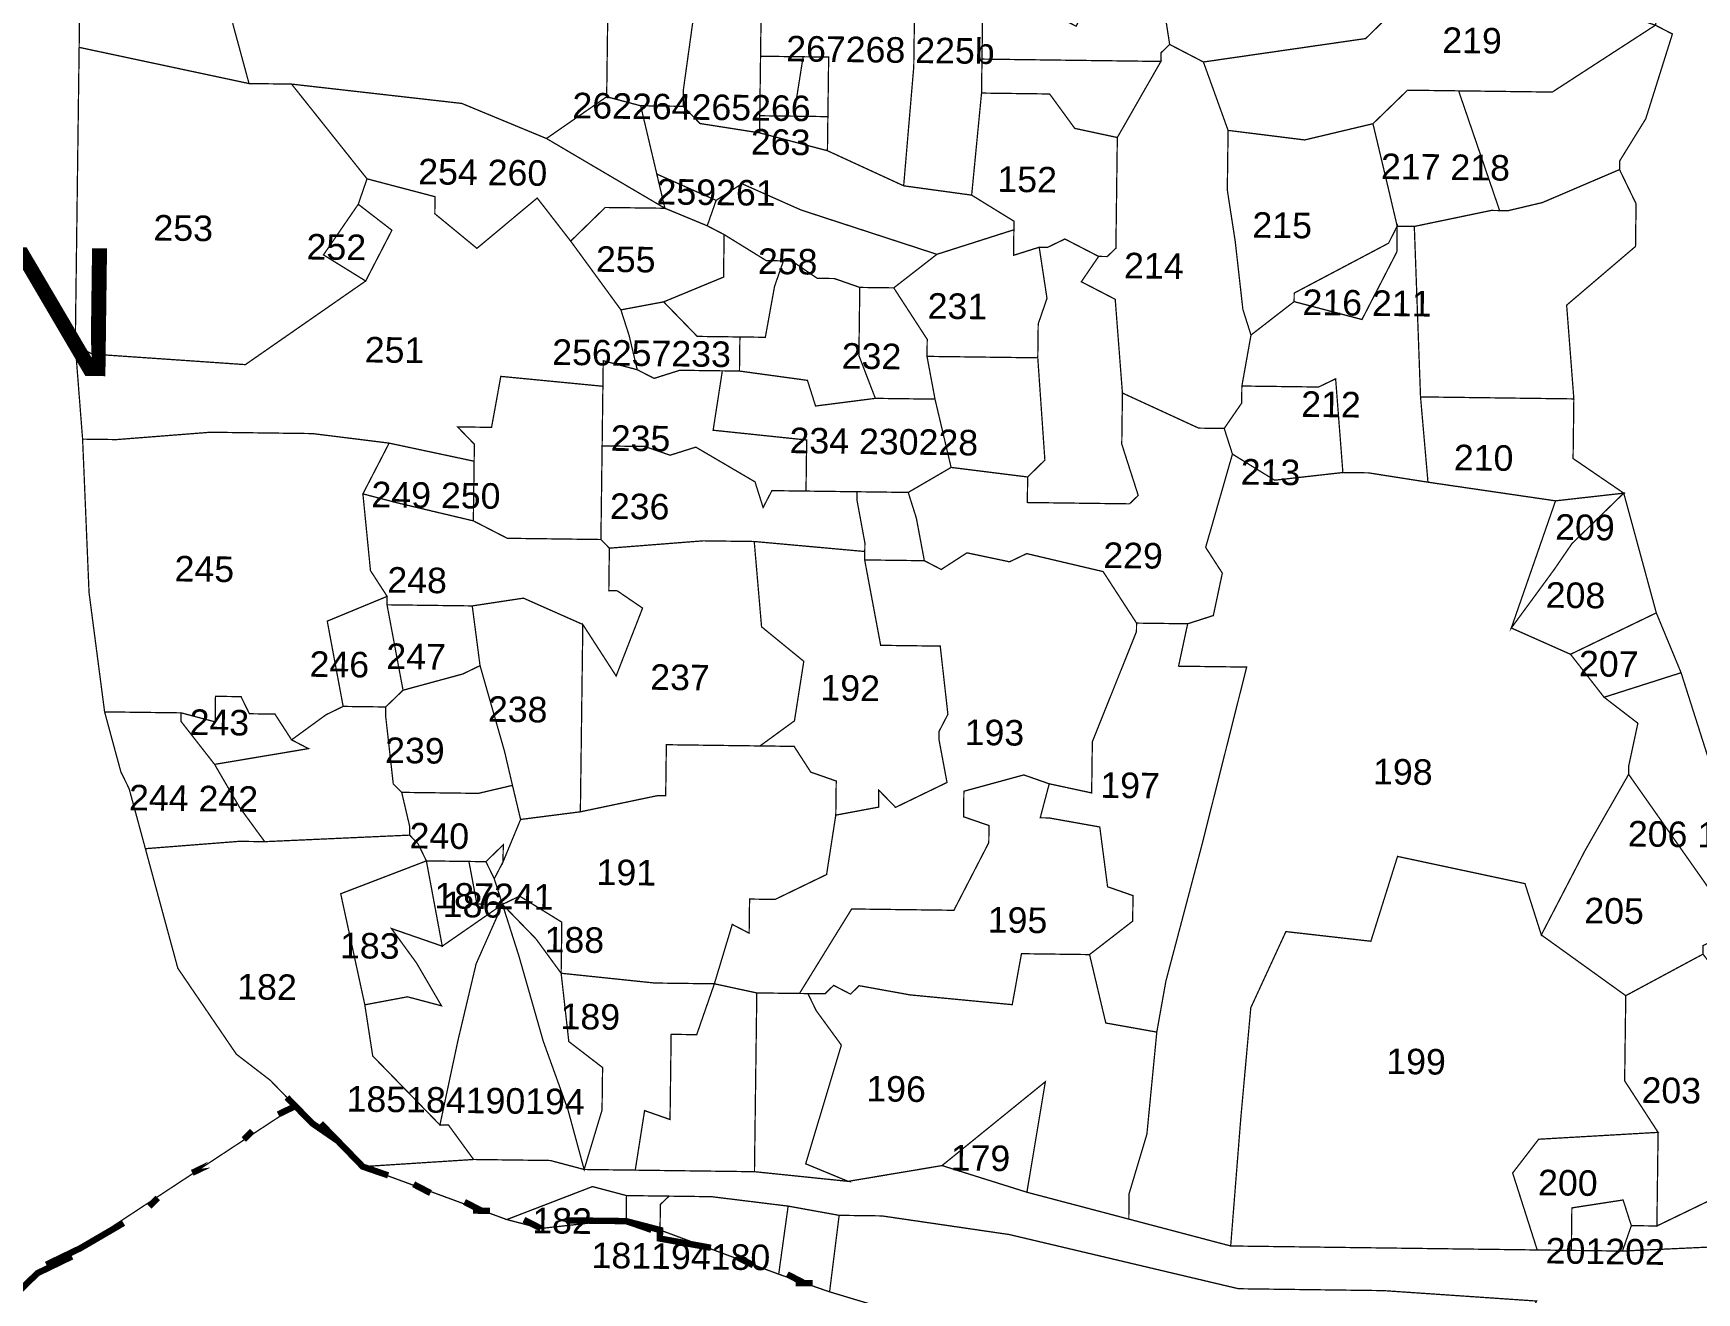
# Model space of a CAD drawing. Header units: metres. Extents: x 259177 to 277314, y 2171367 to 2185445.
# Drawn here: x 274516 to 275290, y 2179440 to 2180026 of the extents above; entities that cross this region are included whole.
import ezdxf

# ---------------------------------------------------------------- set-up
doc = ezdxf.new("R2010")
doc.units = ezdxf.units.M
doc.header["$MEASUREMENT"] = 0
for name, color, linetype in [('SURVEY NO.', 7, 'Continuous'), ('SURVEY PLOT BOUNDARY', 35, 'Continuous'), ('VILLAGE BOUNDARY', 212, 'Continuous'), ('VILLAGE NAME', 3, 'Continuous')]:
    doc.layers.add(name, color=color, linetype=linetype)
doc.styles.add('PDF Arial', font='arial.ttf')

# ---------------------------------------------------------------- blocks, each defined once
blk = doc.blocks.new('FEWEWFEWQT')
at = {"layer": 'SURVEY PLOT BOUNDARY', "lineweight": 18, "const_width": 0.001}
for points in [[(282149.6161, 2174216.2636), (282149.6161, 2174216.1636), (282149.6161, 2174216.1103), (282149.6161, 2174216.057), (282149.6161, 2174216.0169), (282149.6161, 2174215.9303), (282149.6228, 2174215.8569), (282149.6294, 2174215.7369), (282149.6428, 2174215.6436), (282149.6561, 2174215.5969), (282149.6628, 2174215.5836), (282149.6761, 2174215.5369), (282149.6894, 2174215.4902), (282149.7027, 2174215.4436), (282149.7494, 2174215.3769), (282149.7761, 2174215.3569), (282149.7894, 2174215.3436), (282149.7961, 2174215.3369), (282149.5894, 2174215.1969)], [(282150.9093, 2174215.5902), (282150.876, 2174215.6903), (282150.856, 2174215.7369), (282150.8293, 2174215.8303), (282150.7893, 2174215.8569), (282150.7893, 2174215.9036), (282150.7827, 2174215.9769), (282150.836, 2174216.0236), (282150.836, 2174216.057), (282150.8227, 2174216.0836), (282150.8227, 2174216.0903), (282150.8427, 2174216.1236), (282150.8627, 2174216.1903), (282150.8493, 2174216.197), (282150.8627, 2174216.257), (282150.8693, 2174216.3036), (282150.8693, 2174216.377), (282150.8627, 2174216.3903), (282150.836, 2174216.4303), (282150.876, 2174216.5103), (282150.9227, 2174216.677)], [(282150.7693, 2174215.1969), (282150.6493, 2174215.2035), (282150.5627, 2174215.2035), (282150.536, 2174215.2035), (282150.356, 2174215.2436), (282150.256, 2174215.2569), (282150.2227, 2174215.2569), (282150.1827, 2174215.2636), (282150.1227, 2174215.2702), (282150.0894, 2174215.2702), (282150.0627, 2174215.2702), (282150.0561, 2174215.2702), (282150.0294, 2174215.2769), (282149.9627, 2174215.2502), (282149.8494, 2174215.2902), (282149.9361, 2174215.2969), (282149.9961, 2174215.2969), (282150.0227, 2174215.2902), (282150.0627, 2174215.2902), (282150.156, 2174215.2902), (282150.2294, 2174215.2836), (282150.3027, 2174215.2969), (282150.3694, 2174215.2769), (282150.4494, 2174215.2569), (282150.5294, 2174215.2369), (282150.5894, 2174215.2369), (282150.6693, 2174215.2369), (282150.7693, 2174215.2369), (282150.796, 2174215.2369), (282150.836, 2174215.2369), (282150.9493, 2174215.2436)]]:
    blk.add_lwpolyline(points, dxfattribs=at)
for points in [[(282149.6161, 2174216.1636), (282149.6161, 2174216.2636), (282149.6428, 2174216.3836), (282149.6761, 2174216.5103), (282149.6961, 2174216.6103), (282149.7227, 2174216.6903), (282149.7694, 2174216.6837), (282149.7561, 2174216.6037), (282149.7361, 2174216.5103), (282149.7227, 2174216.377), (282149.7161, 2174216.277), (282149.7427, 2174216.2303), (282149.7361, 2174216.1836), (282149.7494, 2174216.137)], [(282150.4627, 2174216.217), (282150.456, 2174216.2303), (282150.5494, 2174216.237), (282150.5494, 2174216.2836), (282150.596, 2174216.2903), (282150.576, 2174216.3703), (282150.616, 2174216.377), (282150.6493, 2174216.3836), (282150.636, 2174216.3436), (282150.6627, 2174216.3236), (282150.6493, 2174216.297), (282150.6693, 2174216.2303), (282150.6227, 2174216.1836), (282150.496, 2174216.1636), (282150.4694, 2174216.177)], [(282149.9827, 2174216.097), (282149.9161, 2174216.1236), (282149.7827, 2174216.137), (282149.7494, 2174216.137), (282149.7361, 2174216.1836), (282149.7427, 2174216.2303), (282149.7827, 2174216.257), (282149.8294, 2174216.257), (282149.8361, 2174216.2903), (282149.8694, 2174216.337), (282149.9227, 2174216.3436), (282149.9361, 2174216.3636), (282149.9827, 2174216.3503), (282149.9161, 2174216.3103), (282149.9494, 2174216.257), (282150.0161, 2174216.2903), (282150.0027, 2174216.3236), (282150.0361, 2174216.337), (282150.0961, 2174216.337), (282150.1161, 2174216.3036), (282150.0961, 2174216.217), (282150.0961, 2174216.1903), (282150.0294, 2174216.197), (282150.0294, 2174216.1303)], [(282150.3227, 2174216.197), (282150.3227, 2174216.1636), (282150.3227, 2174216.137), (282150.316, 2174216.057), (282150.2627, 2174216.0636), (282150.2694, 2174216.157), (282150.2694, 2174216.2903), (282150.3227, 2174216.3036)], [(282150.2027, 2174216.0903), (282150.2027, 2174216.117), (282150.2027, 2174216.1636), (282150.1827, 2174216.1636), (282150.1494, 2174216.1636), (282150.1494, 2174216.2036), (282150.176, 2174216.2103), (282150.1894, 2174216.237), (282150.176, 2174216.2703), (282150.196, 2174216.2836), (282150.2094, 2174216.2836), (282150.2694, 2174216.2903), (282150.2694, 2174216.157), (282150.2627, 2174216.0636)], [(282150.8493, 2174216.197), (282150.7693, 2174216.1436), (282150.696, 2174216.1436), (282150.656, 2174216.1436), (282150.6293, 2174216.117), (282150.576, 2174216.1036), (282150.516, 2174216.1103), (282150.496, 2174216.1636), (282150.6227, 2174216.1836), (282150.6693, 2174216.2303), (282150.6893, 2174216.2303), (282150.7093, 2174216.2303), (282150.7427, 2174216.237), (282150.796, 2174216.217), (282150.8293, 2174216.2036)], [(282150.4627, 2174216.1636), (282150.456, 2174216.1636), (282150.3227, 2174216.1636), (282150.3227, 2174216.197), (282150.3827, 2174216.197), (282150.396, 2174216.1903), (282150.4027, 2174216.2036), (282150.4627, 2174216.217), (282150.4694, 2174216.177), (282150.4627, 2174216.1703)], [(282150.0961, 2174216.1903), (282150.0894, 2174216.137), (282150.0894, 2174216.1236), (282150.0561, 2174216.1236), (282150.0294, 2174216.1303), (282150.0294, 2174216.197)], [(282150.0894, 2174216.1236), (282150.0894, 2174216.137), (282150.0961, 2174216.1903), (282150.1494, 2174216.2036), (282150.1494, 2174216.1636), (282150.1494, 2174216.117), (282150.1494, 2174216.1036), (282150.1027, 2174216.1103)], [(282150.7293, 2174216.0503), (282150.696, 2174216.1436), (282150.7693, 2174216.1436), (282150.8493, 2174216.197), (282150.8627, 2174216.1903), (282150.8427, 2174216.1236), (282150.8227, 2174216.0903), (282150.8227, 2174216.0836), (282150.7627, 2174216.057), (282150.736, 2174216.0503)], [(282150.496, 2174216.1636), (282150.516, 2174216.1103), (282150.516, 2174216.0636), (282150.5227, 2174216.0236), (282150.5294, 2174215.9703), (282150.536, 2174215.9503), (282150.5294, 2174215.9103), (282150.5294, 2174215.8969), (282150.516, 2174215.8769), (282150.496, 2174215.8769), (282150.436, 2174215.9036), (282150.4294, 2174215.9769), (282150.4027, 2174215.9903), (282150.416, 2174216.0103), (282150.4227, 2174216.0103), (282150.4294, 2174216.0169), (282150.4294, 2174216.1036), (282150.4627, 2174216.1636), (282150.4627, 2174216.1703), (282150.4694, 2174216.177)], [(282149.7494, 2174216.137), (282149.7827, 2174216.137), (282149.8427, 2174216.0636), (282149.8361, 2174216.0436), (282149.8094, 2174216.0036), (282149.8427, 2174215.9836), (282149.7494, 2174215.9169), (282149.6294, 2174215.9236), (282149.6161, 2174215.9303), (282149.6161, 2174216.0169), (282149.6161, 2174216.057), (282149.6161, 2174216.1103), (282149.6161, 2174216.1636)], [(282150.1494, 2174216.117), (282150.1494, 2174216.1636), (282150.1827, 2174216.1636), (282150.176, 2174216.117)], [(282150.176, 2174216.117), (282150.1827, 2174216.1636), (282150.2027, 2174216.1636), (282150.2027, 2174216.117)], [(282150.4627, 2174216.1636), (282150.4294, 2174216.1036), (282150.396, 2174216.1103), (282150.376, 2174216.137), (282150.3227, 2174216.137), (282150.3227, 2174216.1636), (282150.456, 2174216.1636)], [(282150.6493, 2174216.037), (282150.6427, 2174216.0636), (282150.6293, 2174216.117), (282150.656, 2174216.1436), (282150.696, 2174216.1436), (282150.7293, 2174216.0503), (282150.7227, 2174216.0503), (282150.6627, 2174216.037)], [(282150.0027, 2174216.0169), (282149.9761, 2174216.0503), (282149.9294, 2174216.0103), (282149.8961, 2174216.037), (282149.8961, 2174216.0503), (282149.8427, 2174216.0636), (282149.7827, 2174216.137), (282149.9161, 2174216.1236), (282149.9827, 2174216.097), (282150.0761, 2174216.0436), (282150.0294, 2174216.0436)], [(282150.0561, 2174216.1236), (282150.0694, 2174216.0703), (282150.0761, 2174216.0436), (282149.9827, 2174216.097), (282150.0294, 2174216.1303)], [(282150.4294, 2174216.1036), (282150.4294, 2174216.0169), (282150.4227, 2174216.0103), (282150.416, 2174216.0103), (282150.3894, 2174216.0236), (282150.376, 2174216.0169), (282150.3694, 2174216.0169), (282150.3494, 2174216.0103), (282150.3494, 2174216.0303), (282150.3494, 2174216.037), (282150.316, 2174216.057), (282150.3227, 2174216.137), (282150.376, 2174216.137), (282150.396, 2174216.1103)], [(282150.3494, 2174216.0303), (282150.2894, 2174216.0103), (282150.1827, 2174216.0436), (282150.1361, 2174216.0636), (282150.1161, 2174216.0503), (282150.0694, 2174216.0703), (282150.0561, 2174216.1236), (282150.0894, 2174216.1236), (282150.1027, 2174216.1103), (282150.1494, 2174216.1036), (282150.2027, 2174216.0903), (282150.2627, 2174216.0636), (282150.316, 2174216.057), (282150.3494, 2174216.037)], [(282150.1494, 2174216.1036), (282150.1494, 2174216.117), (282150.176, 2174216.117), (282150.2027, 2174216.117), (282150.2027, 2174216.0903)], [(282150.6493, 2174216.037), (282150.6427, 2174216.0236), (282150.5694, 2174215.9836), (282150.5694, 2174215.9769), (282150.536, 2174215.9503), (282150.5294, 2174215.9703), (282150.5227, 2174216.0236), (282150.516, 2174216.0636), (282150.516, 2174216.1103), (282150.576, 2174216.1036), (282150.6293, 2174216.117), (282150.6427, 2174216.0636)], [(282150.6693, 2174215.9036), (282150.6627, 2174216.037), (282150.7227, 2174216.0503), (282150.7293, 2174216.0503), (282150.736, 2174216.0503), (282150.7627, 2174216.057), (282150.8227, 2174216.0836), (282150.836, 2174216.057), (282150.836, 2174216.0236), (282150.7827, 2174215.9769), (282150.7893, 2174215.9036)], [(282150.0561, 2174215.9169), (282150.0294, 2174215.9236), (282150.0294, 2174215.9036), (282149.9494, 2174215.9103), (282149.9427, 2174215.8703), (282149.9161, 2174215.8703), (282149.9294, 2174215.8569), (282149.9294, 2174215.8436), (282149.8627, 2174215.8569), (282149.8027, 2174215.8636), (282149.7227, 2174215.8636), (282149.6494, 2174215.8569), (282149.6228, 2174215.8569), (282149.6161, 2174215.9303), (282149.6294, 2174215.9236), (282149.7494, 2174215.9169), (282149.8427, 2174215.9836), (282149.8627, 2174216.0236), (282149.8361, 2174216.0436), (282149.8427, 2174216.0636), (282149.8961, 2174216.0503), (282149.8961, 2174216.037), (282149.9294, 2174216.0103), (282149.9761, 2174216.0503), (282150.0027, 2174216.0169), (282150.0427, 2174215.9636), (282150.0494, 2174215.9436)], [(282150.1161, 2174216.0503), (282150.1094, 2174216.0303), (282150.0761, 2174216.0436), (282150.0694, 2174216.0703)], [(282150.2894, 2174216.0103), (282150.256, 2174215.9836), (282150.2294, 2174215.9836), (282150.2094, 2174215.9903), (282150.196, 2174215.9903), (282150.176, 2174216.0036), (282150.1694, 2174216.0036), (282150.156, 2174216.0036), (282150.1227, 2174216.0236), (282150.1094, 2174216.0303), (282150.1161, 2174216.0503), (282150.1361, 2174216.0636), (282150.1827, 2174216.0436)], [(282149.8427, 2174215.9836), (282149.8094, 2174216.0036), (282149.8361, 2174216.0436), (282149.8627, 2174216.0236)], [(282150.0427, 2174215.9636), (282150.0027, 2174216.0169), (282150.0294, 2174216.0436), (282150.0761, 2174216.0436), (282150.1094, 2174216.0303), (282150.1227, 2174216.0236), (282150.1227, 2174215.9903), (282150.0761, 2174215.9703)], [(282150.6693, 2174215.9036), (282150.676, 2174215.8369), (282150.6293, 2174215.8436), (282150.6093, 2174215.8436), (282150.6027, 2174215.9169), (282150.5894, 2174215.9103), (282150.5294, 2174215.9103), (282150.536, 2174215.9503), (282150.5694, 2174215.9769), (282150.6227, 2174215.9636), (282150.6493, 2174216.0169), (282150.6493, 2174216.037), (282150.6627, 2174216.037)], [(282150.5694, 2174215.9769), (282150.5694, 2174215.9836), (282150.6427, 2174216.0236), (282150.6493, 2174216.037), (282150.6493, 2174216.0169), (282150.6227, 2174215.9636)], [(282150.0761, 2174215.9703), (282150.1227, 2174215.9903), (282150.1227, 2174216.0236), (282150.156, 2174216.0036), (282150.1694, 2174216.0036), (282150.1627, 2174215.9836), (282150.156, 2174215.9436), (282150.1361, 2174215.9436), (282150.1027, 2174215.9436)], [(282150.3694, 2174216.0169), (282150.376, 2174215.9769), (282150.3694, 2174215.9569), (282150.3694, 2174215.9436), (282150.3694, 2174215.9303), (282150.2827, 2174215.9303), (282150.2827, 2174215.9436), (282150.256, 2174215.9836), (282150.2894, 2174216.0103), (282150.3494, 2174216.0303), (282150.3494, 2174216.0103)], [(282150.416, 2174216.0103), (282150.4027, 2174215.9903), (282150.4294, 2174215.9769), (282150.436, 2174215.9036), (282150.436, 2174215.8703), (282150.436, 2174215.8636), (282150.4494, 2174215.8236), (282150.4427, 2174215.8169), (282150.3627, 2174215.8169), (282150.3627, 2174215.8369), (282150.376, 2174215.8503), (282150.3694, 2174215.9303), (282150.3694, 2174215.9436), (282150.3694, 2174215.9569), (282150.376, 2174215.9769), (282150.3694, 2174216.0169), (282150.376, 2174216.0169), (282150.3894, 2174216.0236)], [(282150.2427, 2174215.8969), (282150.196, 2174215.8903), (282150.1894, 2174215.9103), (282150.1361, 2174215.9169), (282150.1361, 2174215.9436), (282150.156, 2174215.9436), (282150.1627, 2174215.9836), (282150.1694, 2174216.0036), (282150.176, 2174216.0036), (282150.196, 2174215.9903), (282150.2094, 2174215.9903), (282150.2294, 2174215.9836), (282150.2294, 2174215.9303)], [(282150.2894, 2174215.8969), (282150.2427, 2174215.8969), (282150.2294, 2174215.9303), (282150.2294, 2174215.9836), (282150.256, 2174215.9836), (282150.2827, 2174215.9436), (282150.2827, 2174215.9303)], [(282150.1361, 2174215.9436), (282150.1361, 2174215.9169), (282150.1227, 2174215.9169), (282150.0894, 2174215.9169), (282150.0694, 2174215.9103), (282150.0561, 2174215.9169), (282150.0494, 2174215.9436), (282150.0427, 2174215.9636), (282150.0761, 2174215.9703), (282150.1027, 2174215.9436)], [(282150.1227, 2174215.9169), (282150.1161, 2174215.8703), (282150.1894, 2174215.8636), (282150.1894, 2174215.8236), (282150.1627, 2174215.8236), (282150.156, 2174215.8103), (282150.1494, 2174215.8303), (282150.1027, 2174215.8569), (282150.0827, 2174215.8503), (282150.0627, 2174215.8569), (282150.0294, 2174215.8569), (282150.0294, 2174215.9036), (282150.0294, 2174215.9236), (282150.0561, 2174215.9169), (282150.0694, 2174215.9103), (282150.0894, 2174215.9169)], [(282150.3627, 2174215.8369), (282150.3027, 2174215.8436), (282150.2894, 2174215.8969), (282150.2827, 2174215.9303), (282150.3694, 2174215.9303), (282150.376, 2174215.8503)], [(282150.0294, 2174215.9036), (282150.0294, 2174215.8569), (282150.0294, 2174215.7836), (282149.9561, 2174215.7836), (282149.9294, 2174215.7969), (282149.9294, 2174215.8436), (282149.9294, 2174215.8569), (282149.9161, 2174215.8703), (282149.9427, 2174215.8703), (282149.9494, 2174215.9103)], [(282150.3027, 2174215.8436), (282150.2694, 2174215.8236), (282150.2294, 2174215.8236), (282150.1894, 2174215.8236), (282150.1894, 2174215.8636), (282150.1161, 2174215.8703), (282150.1227, 2174215.9169), (282150.1361, 2174215.9169), (282150.1894, 2174215.9103), (282150.196, 2174215.8903), (282150.2427, 2174215.8969), (282150.2894, 2174215.8969)], [(282150.5227, 2174215.8569), (282150.516, 2174215.8769), (282150.5294, 2174215.8969), (282150.5294, 2174215.9103), (282150.5894, 2174215.9103), (282150.6027, 2174215.9169), (282150.6093, 2174215.8436), (282150.556, 2174215.8369)], [(282150.2827, 2174215.7703), (282150.276, 2174215.8036), (282150.2694, 2174215.8236), (282150.3027, 2174215.8436), (282150.3627, 2174215.8369), (282150.3627, 2174215.8169), (282150.4427, 2174215.8169), (282150.4494, 2174215.8236), (282150.436, 2174215.8636), (282150.436, 2174215.8703), (282150.436, 2174215.9036), (282150.496, 2174215.8769), (282150.516, 2174215.8769), (282150.5227, 2174215.8569), (282150.5027, 2174215.7836), (282150.516, 2174215.7636), (282150.5094, 2174215.7303), (282150.4894, 2174215.7236), (282150.4494, 2174215.7236), (282150.4227, 2174215.7636), (282150.3627, 2174215.7769), (282150.3494, 2174215.7703), (282150.316, 2174215.7769), (282150.296, 2174215.7636)], [(282150.676, 2174215.8369), (282150.6693, 2174215.9036), (282150.7893, 2174215.9036), (282150.7893, 2174215.8569), (282150.8293, 2174215.8303), (282150.776, 2174215.8236)], [(282149.8627, 2174215.8569), (282149.8427, 2174215.8169), (282149.8494, 2174215.7569), (282149.8627, 2174215.7369), (282149.8161, 2174215.7169), (282149.8294, 2174215.6503), (282149.8161, 2174215.6436), (282149.7894, 2174215.6236), (282149.7761, 2174215.6436), (282149.7561, 2174215.6436), (282149.7494, 2174215.6569), (282149.7294, 2174215.6569), (282149.7294, 2174215.6369), (282149.7027, 2174215.6436), (282149.6428, 2174215.6436), (282149.6294, 2174215.7369), (282149.6228, 2174215.8569), (282149.6494, 2174215.8569), (282149.7227, 2174215.8636), (282149.8027, 2174215.8636)], [(282149.9294, 2174215.8436), (282149.9294, 2174215.7969), (282149.8694, 2174215.8103), (282149.8427, 2174215.8169), (282149.8627, 2174215.8569)], [(282150.2294, 2174215.8236), (282150.2294, 2174215.8169), (282150.236, 2174215.7836), (282150.236, 2174215.7769), (282150.1494, 2174215.7836), (282150.1427, 2174215.7836), (282150.1094, 2174215.7836), (282150.0361, 2174215.7769), (282150.0294, 2174215.7836), (282150.0294, 2174215.8569), (282150.0627, 2174215.8569), (282150.0827, 2174215.8503), (282150.1027, 2174215.8569), (282150.1494, 2174215.8303), (282150.156, 2174215.8103), (282150.1627, 2174215.8236), (282150.1894, 2174215.8236)], [(282150.7693, 2174215.4836), (282150.756, 2174215.5236), (282150.656, 2174215.5436), (282150.636, 2174215.4769), (282150.5694, 2174215.4836), (282150.5427, 2174215.4236), (282150.536, 2174215.3369), (282150.5294, 2174215.2369), (282150.4494, 2174215.2569), (282150.4494, 2174215.2769), (282150.4627, 2174215.3236), (282150.4694, 2174215.4036), (282150.476, 2174215.4436), (282150.5027, 2174215.5502), (282150.536, 2174215.6903), (282150.4827, 2174215.6903), (282150.4894, 2174215.7236), (282150.5094, 2174215.7303), (282150.516, 2174215.7636), (282150.5027, 2174215.7836), (282150.5227, 2174215.8569), (282150.556, 2174215.8369), (282150.6093, 2174215.8436), (282150.6293, 2174215.8436), (282150.676, 2174215.8369), (282150.776, 2174215.8236), (282150.7427, 2174215.7236), (282150.7893, 2174215.7036), (282150.816, 2174215.6703), (282150.8427, 2174215.6503), (282150.836, 2174215.6169), (282150.836, 2174215.6102), (282150.8027, 2174215.5502)], [(282150.8293, 2174215.8303), (282150.7893, 2174215.7903), (282150.776, 2174215.7703), (282150.7427, 2174215.7236), (282150.776, 2174215.8236)], [(282150.856, 2174215.7369), (282150.7893, 2174215.7036), (282150.7427, 2174215.7236), (282150.776, 2174215.7703), (282150.7893, 2174215.7903), (282150.8293, 2174215.8303)], [(282149.9294, 2174215.7969), (282149.9561, 2174215.7836), (282150.0294, 2174215.7836), (282150.0361, 2174215.7769), (282150.0361, 2174215.7436), (282150.0427, 2174215.7436), (282150.0627, 2174215.7303), (282150.0427, 2174215.6769), (282150.0161, 2174215.7169), (282149.9694, 2174215.7369), (282149.9294, 2174215.7303), (282149.8627, 2174215.7303), (282149.8627, 2174215.7369), (282149.8494, 2174215.7569), (282149.8427, 2174215.8169), (282149.8694, 2174215.8103)], [(282150.2694, 2174215.8236), (282150.276, 2174215.8036), (282150.2827, 2174215.7703), (282150.236, 2174215.7703), (282150.236, 2174215.7769), (282150.236, 2174215.7836), (282150.2294, 2174215.8169), (282150.2294, 2174215.8236)], [(282150.156, 2174215.6236), (282150.0827, 2174215.6236), (282150.0827, 2174215.6169), (282150.0827, 2174215.5836), (282150.0761, 2174215.5836), (282150.0161, 2174215.5702), (282150.0161, 2174215.6503), (282150.0161, 2174215.7169), (282150.0427, 2174215.6769), (282150.0627, 2174215.7303), (282150.0427, 2174215.7436), (282150.0361, 2174215.7436), (282150.0361, 2174215.7769), (282150.1094, 2174215.7836), (282150.1427, 2174215.7836), (282150.1494, 2174215.7836), (282150.156, 2174215.7169), (282150.1894, 2174215.6903), (282150.1827, 2174215.6436)], [(282150.156, 2174215.4302), (282150.1227, 2174215.4369), (282150.1361, 2174215.4836), (282150.1494, 2174215.4769), (282150.1494, 2174215.5036), (282150.1694, 2174215.5036), (282150.2094, 2174215.5236), (282150.216, 2174215.5702), (282150.2494, 2174215.5769), (282150.2494, 2174215.5902), (282150.2627, 2174215.5769), (282150.3027, 2174215.5969), (282150.296, 2174215.6303), (282150.296, 2174215.6369), (282150.3027, 2174215.6503), (282150.296, 2174215.7036), (282150.2494, 2174215.7036), (282150.236, 2174215.7703), (282150.2827, 2174215.7703), (282150.296, 2174215.7636), (282150.316, 2174215.7769), (282150.3494, 2174215.7703), (282150.3627, 2174215.7769), (282150.4227, 2174215.7636), (282150.4494, 2174215.7236), (282150.4494, 2174215.7169), (282150.416, 2174215.6303), (282150.416, 2174215.5902), (282150.3827, 2174215.5969), (282150.3627, 2174215.6036), (282150.316, 2174215.5902), (282150.316, 2174215.5702), (282150.336, 2174215.5636), (282150.336, 2174215.5502), (282150.3094, 2174215.4969), (282150.2294, 2174215.4969), (282150.2094, 2174215.4636), (282150.1894, 2174215.4302)], [(282150.216, 2174215.5702), (282150.216, 2174215.5969), (282150.196, 2174215.6036), (282150.1827, 2174215.6236), (282150.156, 2174215.6236), (282150.1827, 2174215.6436), (282150.1894, 2174215.6903), (282150.156, 2174215.7169), (282150.1494, 2174215.7836), (282150.236, 2174215.7769), (282150.236, 2174215.7703), (282150.2494, 2174215.7036), (282150.296, 2174215.7036), (282150.3027, 2174215.6503), (282150.296, 2174215.6369), (282150.296, 2174215.6303), (282150.3027, 2174215.5969), (282150.2627, 2174215.5769), (282150.2494, 2174215.5902), (282150.2494, 2174215.5769)], [(282149.8627, 2174215.7303), (282149.8761, 2174215.6636), (282149.8627, 2174215.6503), (282149.8294, 2174215.6503), (282149.8161, 2174215.7169), (282149.8627, 2174215.7369)], [(282150.0161, 2174215.7169), (282150.0161, 2174215.6503), (282150.0161, 2174215.5702), (282149.9694, 2174215.5636), (282149.9627, 2174215.5902), (282149.9561, 2174215.6169), (282149.9361, 2174215.6836), (282149.9294, 2174215.7303), (282149.9694, 2174215.7369)], [(282150.876, 2174215.6903), (282150.816, 2174215.6703), (282150.7893, 2174215.7036), (282150.856, 2174215.7369)], [(282149.9294, 2174215.7303), (282149.9361, 2174215.6836), (282149.9227, 2174215.6769), (282149.8761, 2174215.6636), (282149.8627, 2174215.7303)], [(282150.4694, 2174215.4036), (282150.4294, 2174215.4102), (282150.416, 2174215.4636), (282150.4494, 2174215.4902), (282150.4494, 2174215.5102), (282150.4294, 2174215.5169), (282150.4227, 2174215.5636), (282150.3827, 2174215.5702), (282150.376, 2174215.5702), (282150.3827, 2174215.5969), (282150.416, 2174215.5902), (282150.416, 2174215.6303), (282150.4494, 2174215.7169), (282150.4494, 2174215.7236), (282150.4894, 2174215.7236), (282150.4827, 2174215.6903), (282150.536, 2174215.6903), (282150.5027, 2174215.5502), (282150.476, 2174215.4436)], [(282149.8761, 2174215.5836), (282149.8694, 2174215.5902), (282149.8627, 2174215.6436), (282149.8627, 2174215.6503), (282149.8761, 2174215.6636), (282149.9227, 2174215.6769), (282149.9361, 2174215.6836), (282149.9561, 2174215.6169), (282149.9627, 2174215.5902), (282149.9361, 2174215.5836), (282149.9027, 2174215.5836)], [(282150.9627, 2174215.4436), (282150.9227, 2174215.4902), (282150.836, 2174215.6102), (282150.836, 2174215.6169), (282150.8427, 2174215.6503), (282150.816, 2174215.6703), (282150.876, 2174215.6903), (282150.9093, 2174215.5902), (282150.9493, 2174215.4702)], [(282149.7894, 2174215.6236), (282149.8027, 2174215.6169), (282149.7294, 2174215.6036), (282149.7027, 2174215.6369), (282149.7027, 2174215.6436), (282149.7294, 2174215.6369), (282149.7294, 2174215.6569), (282149.7494, 2174215.6569), (282149.7561, 2174215.6436), (282149.7761, 2174215.6436)], [(282149.8827, 2174215.5502), (282149.7694, 2174215.5436), (282149.7494, 2174215.5702), (282149.7294, 2174215.6036), (282149.8027, 2174215.6169), (282149.7894, 2174215.6236), (282149.8161, 2174215.6436), (282149.8294, 2174215.6503), (282149.8627, 2174215.6503), (282149.8627, 2174215.6436), (282149.8694, 2174215.5902), (282149.8761, 2174215.5836), (282149.8827, 2174215.5569)], [(282149.7027, 2174215.6436), (282149.7027, 2174215.6369), (282149.7294, 2174215.6036), (282149.7494, 2174215.5702), (282149.7694, 2174215.5436), (282149.7494, 2174215.5436), (282149.6761, 2174215.5369), (282149.6628, 2174215.5836), (282149.6561, 2174215.5969), (282149.6428, 2174215.6436)], [(282150.156, 2174215.6236), (282150.1827, 2174215.6236), (282150.196, 2174215.6036), (282150.216, 2174215.5969), (282150.216, 2174215.5702), (282150.2094, 2174215.5236), (282150.1694, 2174215.5036), (282150.1494, 2174215.5036), (282150.1494, 2174215.4769), (282150.1361, 2174215.4836), (282150.1227, 2174215.4369), (282150.0761, 2174215.4369), (282150.0027, 2174215.4436), (282150.0027, 2174215.4836), (282149.9694, 2174215.5036), (282149.9561, 2174215.4969), (282149.9494, 2174215.5169), (282149.9561, 2174215.5302), (282149.9694, 2174215.5636), (282150.0161, 2174215.5702), (282150.0761, 2174215.5836), (282150.0827, 2174215.5836), (282150.0827, 2174215.6169), (282150.0827, 2174215.6236)], [(282150.9227, 2174215.4902), (282150.896, 2174215.4769), (282150.896, 2174215.4702), (282150.836, 2174215.4369), (282150.7693, 2174215.4836), (282150.8027, 2174215.5502), (282150.836, 2174215.6102)], [(282150.3827, 2174215.5969), (282150.376, 2174215.5702), (282150.3827, 2174215.5702), (282150.4227, 2174215.5636), (282150.4294, 2174215.5169), (282150.4494, 2174215.5102), (282150.4494, 2174215.4902), (282150.416, 2174215.4636), (282150.3627, 2174215.4636), (282150.356, 2174215.4236), (282150.276, 2174215.4302), (282150.236, 2174215.4369), (282150.2294, 2174215.4302), (282150.216, 2174215.4369), (282150.2094, 2174215.4302), (282150.196, 2174215.4302), (282150.1894, 2174215.4302), (282150.2094, 2174215.4636), (282150.2294, 2174215.4969), (282150.3094, 2174215.4969), (282150.336, 2174215.5502), (282150.336, 2174215.5636), (282150.316, 2174215.5702), (282150.316, 2174215.5902), (282150.3627, 2174215.6036)], [(282149.9694, 2174215.5636), (282149.9561, 2174215.5302), (282149.9561, 2174215.5436), (282149.9427, 2174215.5302), (282149.9294, 2174215.5302), (282149.8961, 2174215.5302), (282149.8894, 2174215.5436), (282149.8827, 2174215.5502), (282149.8827, 2174215.5569), (282149.8761, 2174215.5836), (282149.9027, 2174215.5836), (282149.9361, 2174215.5836), (282149.9627, 2174215.5902)], [(282149.8961, 2174215.5302), (282149.8294, 2174215.5036), (282149.8494, 2174215.4169), (282149.8561, 2174215.3769), (282149.9094, 2174215.3236), (282149.9161, 2174215.3236), (282149.9361, 2174215.2969), (282149.8494, 2174215.2902), (282149.7894, 2174215.3436), (282149.7761, 2174215.3569), (282149.7494, 2174215.3769), (282149.7027, 2174215.4436), (282149.6894, 2174215.4902), (282149.6761, 2174215.5369), (282149.7494, 2174215.5436), (282149.7694, 2174215.5436), (282149.8827, 2174215.5502), (282149.8894, 2174215.5436)], [(282149.9561, 2174215.5302), (282149.9494, 2174215.5169), (282149.9427, 2174215.5302), (282149.9561, 2174215.5436)], [(282150.7693, 2174215.4836), (282150.836, 2174215.4369), (282150.836, 2174215.3702), (282150.8627, 2174215.3302), (282150.7693, 2174215.3236), (282150.7493, 2174215.2969), (282150.7693, 2174215.2369), (282150.6693, 2174215.2369), (282150.5894, 2174215.2369), (282150.5294, 2174215.2369), (282150.536, 2174215.3369), (282150.5427, 2174215.4236), (282150.5694, 2174215.4836), (282150.636, 2174215.4769), (282150.656, 2174215.5436), (282150.756, 2174215.5236)], [(282149.8494, 2174215.4169), (282149.8294, 2174215.5036), (282149.8961, 2174215.5302), (282149.9094, 2174215.4636), (282149.8694, 2174215.4769), (282149.8894, 2174215.4502), (282149.9094, 2174215.4169), (282149.8827, 2174215.4236)], [(282149.9294, 2174215.5302), (282149.9361, 2174215.4969), (282149.9561, 2174215.4969), (282149.9094, 2174215.4636), (282149.8961, 2174215.5302)], [(282149.9427, 2174215.5302), (282149.9494, 2174215.5169), (282149.9561, 2174215.4969), (282149.9361, 2174215.4969), (282149.9294, 2174215.5302)], [(282150.0027, 2174215.4436), (282149.9827, 2174215.4702), (282149.9561, 2174215.4969), (282149.9694, 2174215.5036), (282150.0027, 2174215.4836)], [(282149.9094, 2174215.3236), (282149.8561, 2174215.3769), (282149.8494, 2174215.4169), (282149.8827, 2174215.4236), (282149.9094, 2174215.4169), (282149.8894, 2174215.4502), (282149.8694, 2174215.4769), (282149.9094, 2174215.4636), (282149.9561, 2174215.4969), (282149.9361, 2174215.4502), (282149.9227, 2174215.3902)], [(282150.0227, 2174215.2902), (282149.9961, 2174215.2969), (282149.9361, 2174215.2969), (282149.9161, 2174215.3236), (282149.9094, 2174215.3236), (282149.9227, 2174215.3902), (282149.9361, 2174215.4502), (282149.9561, 2174215.4969), (282149.9694, 2174215.4569), (282149.9894, 2174215.3902), (282150.0094, 2174215.3369)], [(282150.0027, 2174215.4436), (282150.0094, 2174215.3902), (282150.0361, 2174215.3702), (282150.0361, 2174215.3369), (282150.0227, 2174215.2902), (282150.0094, 2174215.3369), (282149.9894, 2174215.3902), (282149.9694, 2174215.4569), (282149.9561, 2174215.4969), (282149.9827, 2174215.4702)], [(282150.416, 2174215.4636), (282150.4294, 2174215.4102), (282150.4694, 2174215.4036), (282150.4627, 2174215.3236), (282150.4494, 2174215.2769), (282150.4494, 2174215.2569), (282150.3694, 2174215.2769), (282150.3827, 2174215.3636), (282150.3027, 2174215.2969), (282150.2294, 2174215.2836), (282150.196, 2174215.2969), (282150.2227, 2174215.3902), (282150.2027, 2174215.4169), (282150.196, 2174215.4302), (282150.2094, 2174215.4302), (282150.216, 2174215.4369), (282150.2294, 2174215.4302), (282150.236, 2174215.4369), (282150.276, 2174215.4302), (282150.356, 2174215.4236), (282150.3627, 2174215.4636)], [(282150.9493, 2174215.2836), (282150.9093, 2174215.2769), (282150.9027, 2174215.2769), (282150.8627, 2174215.2569), (282150.8627, 2174215.3302), (282150.836, 2174215.3702), (282150.836, 2174215.4369), (282150.896, 2174215.4702), (282150.9227, 2174215.4369), (282150.916, 2174215.3969)], [(282150.1227, 2174215.4369), (282150.1094, 2174215.3969), (282150.0894, 2174215.3969), (282150.0894, 2174215.3302), (282150.0694, 2174215.3369), (282150.0627, 2174215.2902), (282150.0227, 2174215.2902), (282150.0361, 2174215.3369), (282150.0361, 2174215.3702), (282150.0094, 2174215.3902), (282150.0027, 2174215.4436), (282150.0761, 2174215.4369)], [(282150.156, 2174215.4302), (282150.156, 2174215.3302), (282150.156, 2174215.2902), (282150.0627, 2174215.2902), (282150.0694, 2174215.3369), (282150.0894, 2174215.3302), (282150.0894, 2174215.3969), (282150.1094, 2174215.3969), (282150.1227, 2174215.4369)], [(282150.196, 2174215.4302), (282150.2027, 2174215.4169), (282150.2227, 2174215.3902), (282150.196, 2174215.2969), (282150.2294, 2174215.2836), (282150.156, 2174215.2902), (282150.156, 2174215.3302), (282150.156, 2174215.4302), (282150.1894, 2174215.4302)], [(282150.3027, 2174215.2969), (282150.3827, 2174215.3636), (282150.3694, 2174215.2769)], [(282150.8627, 2174215.2569), (282150.8427, 2174215.2569), (282150.836, 2174215.2769), (282150.796, 2174215.2702), (282150.796, 2174215.2369), (282150.7693, 2174215.2369), (282150.7493, 2174215.2969), (282150.7693, 2174215.3236), (282150.8627, 2174215.3302)], [(282150.836, 2174215.2369), (282150.8427, 2174215.2569), (282150.8627, 2174215.2569), (282150.9027, 2174215.2769), (282150.9093, 2174215.2769), (282150.9493, 2174215.2836), (282150.9493, 2174215.2436)], [(282150.0561, 2174215.2702), (282150.0561, 2174215.2502), (282150.0427, 2174215.2502), (282149.9894, 2174215.2436), (282149.9627, 2174215.2502), (282150.0294, 2174215.2769)], [(282150.0627, 2174215.2702), (282150.0894, 2174215.2702), (282150.0827, 2174215.2636), (282150.0827, 2174215.2436), (282150.0561, 2174215.2502), (282150.0561, 2174215.2702)], [(282150.1827, 2174215.2636), (282150.176, 2174215.2102), (282150.0827, 2174215.2436), (282150.0827, 2174215.2636), (282150.0894, 2174215.2702), (282150.1227, 2174215.2702)], [(282150.8427, 2174215.2569), (282150.836, 2174215.2369), (282150.796, 2174215.2369), (282150.796, 2174215.2702), (282150.836, 2174215.2769)], [(282150.176, 2174215.2102), (282150.1827, 2174215.2636), (282150.2227, 2174215.2569), (282150.216, 2174215.1969)], [(282150.8027, 2174214.8302), (282150.8227, 2174214.7435), (282150.7493, 2174214.8168), (282150.7493, 2174214.8235), (282150.7293, 2174214.8702), (282150.716, 2174214.9102), (282150.6893, 2174214.9902), (282150.5827, 2174215.1035), (282150.4694, 2174215.1302), (282150.3094, 2174215.1702), (282150.216, 2174215.1969), (282150.2227, 2174215.2569), (282150.256, 2174215.2569), (282150.356, 2174215.2436), (282150.536, 2174215.2035), (282150.5627, 2174215.2035), (282150.6493, 2174215.2035), (282150.7693, 2174215.1969), (282150.7627, 2174215.1835), (282150.7493, 2174215.0502), (282150.776, 2174214.9435)]]:
    blk.add_lwpolyline(points, close=True, dxfattribs=at)
at = {"layer": 'VILLAGE BOUNDARY', "const_width": 0.005}
for points in [[(282149.8294, 2174215.3102), (282149.8094, 2174215.3236), (282149.7894, 2174215.3436), (282149.7961, 2174215.3369), (282149.7827, 2174215.3302)], [(282149.8161, 2174215.3236), (282149.8361, 2174215.3036), (282149.8494, 2174215.2902), (282149.8694, 2174215.2836)], [(282149.7561, 2174215.3102), (282149.7627, 2174215.3169)], [(282149.9027, 2174215.2702), (282149.8894, 2174215.2769)], [(282149.6894, 2174215.2636), (282149.6828, 2174215.2569)], [(282149.9427, 2174215.2569), (282149.9294, 2174215.2636)], [(282149.9361, 2174215.2569), (282149.9494, 2174215.2569)], [(282149.6028, 2174215.2102), (282149.6294, 2174215.2235), (282149.6628, 2174215.2436)], [(282149.9761, 2174215.2502), (282149.9894, 2174215.2436)], [(282150.0761, 2174215.2436), (282150.0561, 2174215.2502), (282150.0494, 2174215.2502), (282150.0427, 2174215.2502), (282150.0094, 2174215.2502)], [(282150.0561, 2174215.2502), (282150.0827, 2174215.2436), (282150.0827, 2174215.2369), (282150.1227, 2174215.2302)], [(282149.6228, 2174215.2169), (282149.5961, 2174215.2035), (282149.5894, 2174215.1969), (282149.5694, 2174215.1769)], [(282150.156, 2174215.2169), (282150.1427, 2174215.2235)], [(282150.196, 2174215.2035), (282150.1827, 2174215.2102)], [(282150.1894, 2174215.2035), (282150.2027, 2174215.2035)]]:
    blk.add_lwpolyline(points, dxfattribs=at)
blk.add_lwpolyline([(282149.7294, 2174215.2902), (282149.7161, 2174215.2836)], close=True, dxfattribs=at)
at = {"layer": 'SURVEY NO.', "char_height": 0.02, "attachment_point": 7, "style": 'PDF Arial'}
for s, insert in [('219', (282150.6827, 2174216.1729)), ('267268 225b', (282150.1694, 2174216.1596)), ('262264265266', (282150.0027, 2174216.1129)), ('263', (282150.1427, 2174216.0863)), ('217 218', (282150.636, 2174216.0735)), ('254 260', (282149.8827, 2174216.0596)), ('152', (282150.336, 2174216.0596)), ('259261', (282150.0694, 2174216.0463)), ('215', (282150.536, 2174216.0263)), ('253', (282149.6761, 2174216.0129)), ('252', (282149.7961, 2174215.9996)), ('255', (282150.0227, 2174215.9929)), ('258', (282150.1494, 2174215.9929)), ('214', (282150.436, 2174215.9935)), ('216 211', (282150.576, 2174215.9663)), ('231', (282150.2827, 2174215.9596)), ('251', (282149.8427, 2174215.9196)), ('256257233', (282149.9894, 2174215.9196)), ('232', (282150.216, 2174215.9196)), ('212', (282150.576, 2174215.8868)), ('235', (282150.0361, 2174215.8529)), ('234 230228', (282150.176, 2174215.8529)), ('210', (282150.696, 2174215.8463)), ('213', (282150.5294, 2174215.8329)), ('249 250', (282149.8494, 2174215.8063)), ('236', (282150.0361, 2174215.7996)), ('209', (282150.776, 2174215.7929)), ('229', (282150.4227, 2174215.7662)), ('245', (282149.6961, 2174215.7462)), ('248', (282149.8627, 2174215.7396)), ('208', (282150.7693, 2174215.7396)), ('247', (282149.8627, 2174215.6801)), ('207', (282150.796, 2174215.6862)), ('246', (282149.8027, 2174215.6729)), ('237', (282150.0694, 2174215.6662)), ('192', (282150.2027, 2174215.6596)), ('238', (282149.9427, 2174215.6395)), ('243', (282149.7094, 2174215.6262)), ('193', (282150.316, 2174215.6262)), ('239', (282149.8627, 2174215.6062)), ('198', (282150.636, 2174215.5996)), ('197', (282150.4227, 2174215.5862)), ('244 242', (282149.6628, 2174215.5668)), ('206 17', (282150.836, 2174215.5535)), ('240', (282149.8827, 2174215.5396)), ('191', (282150.0294, 2174215.5129)), ('187241', (282149.9027, 2174215.4929)), ('186', (282149.9094, 2174215.4862)), ('205', (282150.8027, 2174215.4929)), ('195', (282150.336, 2174215.4796)), ('188', (282149.9894, 2174215.4596)), ('183', (282149.8294, 2174215.4529)), ('182', (282149.7494, 2174215.4196)), ('189', (282150.0027, 2174215.3996)), ('199', (282150.6493, 2174215.3729)), ('203', (282150.8493, 2174215.3529)), ('196', (282150.2427, 2174215.3462)), ('185184190194', (282149.8361, 2174215.3329)), ('179', (282150.3094, 2174215.2929)), ('200', (282150.7693, 2174215.2795)), ('182', (282149.9827, 2174215.2395)), ('201202', (282150.776, 2174215.2262)), ('181194180', (282150.0294, 2174215.2129))]:
    blk.add_mtext(s, dxfattribs=dict(at, insert=insert))
at = {"layer": 'VILLAGE NAME', "insert": (282149.0228, 2174215.905), "char_height": 0.1, "attachment_point": 7, "style": 'PDF Arial'}
blk.add_mtext('MASWAN', dxfattribs=at)

msp = doc.modelspace()

# ---------------------------------------------------------------- block references
at = {"xscale": 594.7216958835667, "yscale": 594.7216958835667, "zscale": 594.7216958835667, "rotation": 359.254356221976}
msp.add_blockref('FEWEWFEWQT', (-184338996.59, -1288580324.59), dxfattribs=at)

doc.saveas('drawing.dxf')
